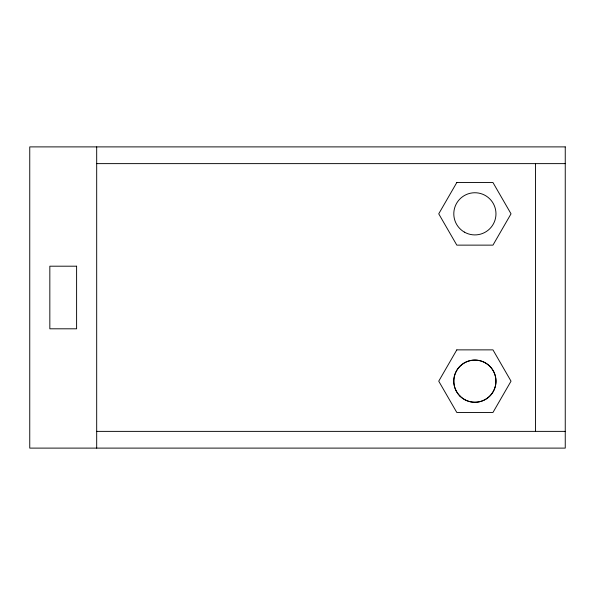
<?xml version="1.0" encoding="UTF-8"?>
<svg xmlns="http://www.w3.org/2000/svg" width="595" height="595" viewBox="0 0 595 595"><rect width="100%" height="100%" fill="white"/><g stroke="black" fill="none" stroke-linecap="round" stroke-linejoin="round"><path stroke-width="0.89" d="M96.688 163.625L565.25 163.625M96.688 431.375L565.25 431.375M535.5 163.625L535.5 431.375M96.688 146.891L96.688 448.109M456.811 182.524L438.738 213.828L456.811 245.133L492.957 245.133L511.031 213.828L492.957 182.524L456.811 182.524M456.811 349.867L438.738 381.172L456.811 412.476L492.957 412.476L511.031 381.172L492.957 349.867L456.811 349.867M565.25 146.891L29.75 146.891L29.75 448.109L565.25 448.109L565.25 146.891M76.606 266.196L49.831 266.196L49.831 328.804L76.606 328.804L76.606 266.196M464.338 232.087A21.085 21.085 0 0 0 495.97 213.828A21.085 21.085 0 0 0 464.338 195.569A21.085 21.085 0 0 0 464.338 232.087M459.972 396.084A21.085 21.085 0 0 0 495.248 386.631A21.085 21.085 0 0 0 469.425 360.808A21.085 21.085 0 0 0 459.972 396.084M464.345 399.431A21.085 21.085 0 0 0 495.97 381.172A21.085 21.085 0 0 0 464.345 362.913A21.085 21.085 0 0 0 464.345 399.431"/></g></svg>
